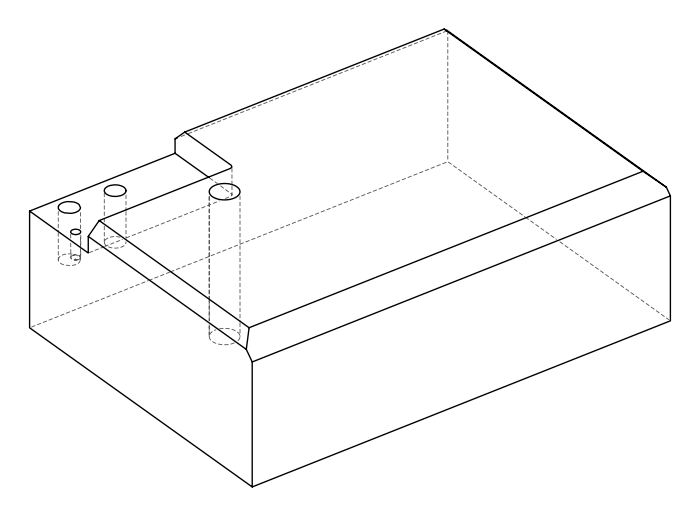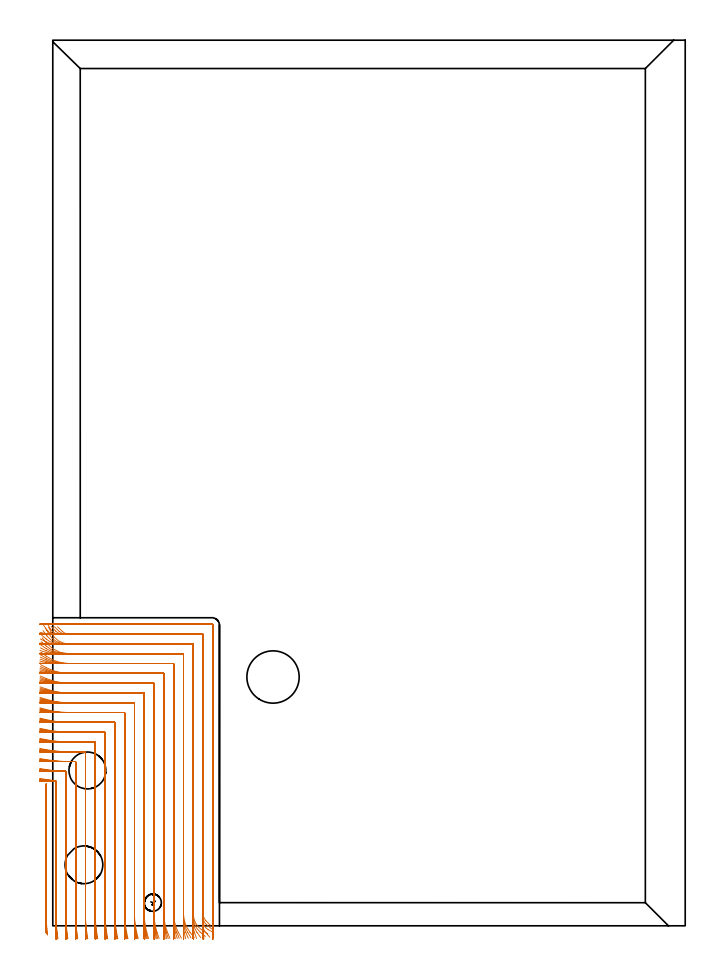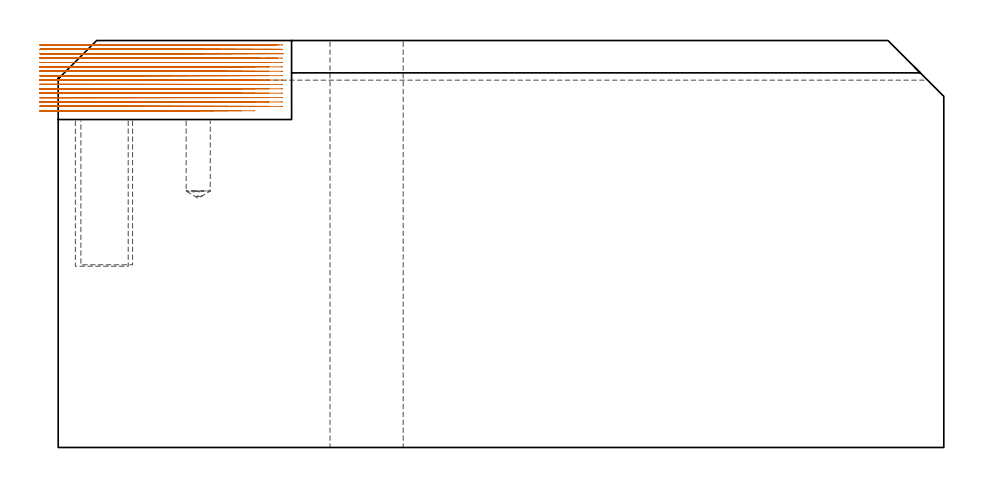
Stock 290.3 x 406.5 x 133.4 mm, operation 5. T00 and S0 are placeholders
(PLAN: 14 operations, 8 tool changes, 158.3 min)
(1 AREA_MILL | FG_CHAMFER_SURFACE | UGT0205_001 | 22.61 min | 68078 mm3)
(2 AREA_MILL_1 | FG_CHAMFER_SURFACE_1 | UGT0205_001 | 11.17 min | 23340 mm3)
(3 AREA_MILL_2 | FG_CHAMFER_SURFACE_2 | UGT0205_001 | 6.68 min | 11525 mm3)
(4 AREA_MILL_3 | FG_CHAMFER_SURFACE_3 | UGT0205_001 | 10.57 min | 20867 mm3)
(5 MILL_CORNER_NOTCH_RECTANGULAR | CORNER_NOTCH_RECTANGULAR | NXT0201_008 | Follow Part, ap 1.5, ae 75% | 104.33 min | 279251 mm3)
(6 MILL_BLIND_HOLE_FROM_SOLID_MATERIAL | STEP1POCKET | UGT0201_133 | Spiral | 0.54 min | 11299 mm3)
(7 MILL_BLIND_HOLE_FROM_SOLID_MATERIAL_1 | STEP1POCKET_2 | UGT0201_133 | Spiral | 0.45 min | 10677 mm3)
(8 SPOT_DRILL | STEP1HOLE | NXT0321_9005460120000 | 0.05 min | 189 mm3)
(9 SPOT_DRILL_1 | STEP1POCKET_1 | NXT0321_9005460120000 | 0.03 min | 5 mm3)
(10 DRILL_BLIND_HOLE_INTO_CENTER | STEP1HOLE | UGT0301_185 | 0.05 min | 171 mm3)
(11 GUN_DRILL_THROUGH_HOLE | STEP1HOLE | UGT0307_002 | 0.6 min | 3502 mm3)
(12 SPADE_DRILL_TO_ENLARGE_THROUGH_HOLE | STEP1HOLE | UGT0306_006 | 0.56 min | 21244 mm3)
(13 DRILL_TO_ENLARGE_THROUGH_HOLE | STEP1HOLE | UGT0301_057 | 0.58 min | 35191 mm3)
(14 DRILL_BLIND_HOLE_INTO_CENTER_1 | STEP1POCKET_1 | UGT0301_198 | 0.12 min | 1164 mm3)
(TOOL UGT0205_001 | Chamfer Mill 20 x 3 x 45 deg. | D20 FL50 Z2)
(TOOL NXT0201_008 | ENDMILL 6mm [2P460-0600-NA 1630] | D6 FL26 Z6)
(TOOL UGT0201_133 | Carbide End Mill 15.0 | D15 FL30 Z4)
(TOOL NXT0321_9005460120000 | NC Spot Drill, 142deg, 12mm, Carbide, Uncoated | D12 PA142 FL30 Z2)
(TOOL UGT0301_185 | Twist Drill 6.3 mm | D6.3 PA118 FL61 Z2)
(TOOL UGT0307_002 | Gun Drill 6 mm | D6 PA130 FL24 Z1)
(TOOL UGT0306_006 | Spade Drill 15.5mm | D15.5 PA132 FL10 Z2)
(TOOL UGT0301_057 | Twist Drill 24 mm | D24 PA118 FL160 Z2)
(TOOL UGT0301_198 | Twist Drill 7.9 mm | D7.9 PA118 FL73 Z2)
(OP 5 MILL_CORNER_NOTCH_RECTANGULAR, part 1 of 2)
G17 G21 G94 G90
T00 M6
G54
G17 G0 G90 X-2.431 Y-4.302 S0 M3
G43 Z143.4 H1
Z131.961
G94 G1 X-2.697 Y-1.313 F250.
G2 X-3. Y5.487 R76.5 F500.
G1 Y62.366
X-3.055 Y65.366 F250.
G0 Z143.4
X2.356 Y-5.979
Z131.961
G1 X2.002 Y-3.
G2 X1.5 Y5.487 R72. F500.
G1 Y66.379
G3 X1.231 Y66.672 R0.3
G2 X-3. Y67.167 R72.
G1 X-5.968 Y67.604 F250.
G0 Z143.4
X6.913 Y-5.976
Z131.961
G1 X6.536 Y-3.
G2 X6. Y5.487 R67.5 F500.
G1 Y70.629
G3 X5.713 Y70.923 R0.3
G2 X-3. Y71.719 R67.5
G1 X-5.964 Y72.185 F250.
G0 Z143.4
X11.478 Y-5.973
Z131.961
G1 X11.074 Y-3.
G2 X10.5 Y5.487 R63. F500.
G1 Y75.105
G3 X10.205 Y75.4 R0.3
G1 X7.483
G2 X-3. Y76.278 R63.
G1 X-5.958 Y76.778 F250.
G0 Z143.4
X16.054 Y-5.968
Z131.961
G1 X15.619 Y-3.
G2 X15. Y5.487 R58.5 F500.
G1 Y79.605
G3 X14.705 Y79.9 R0.3
G1 X7.483
G2 X-3. Y80.847 R58.5
G1 X-5.951 Y81.385 F250.
G0 Z143.4
X20.643 Y-5.963
Z131.961
G1 X20.171 Y-3.
G2 X19.5 Y5.487 R54. F500.
G1 Y84.105
G3 X19.205 Y84.4 R0.3
G1 X7.483
G2 X-3. Y85.427 R54.
G1 X-5.943 Y86.01 F250.
G0 Z143.4
X25.247 Y-5.956
Z131.961
G1 X24.733 Y-3.
G2 X24. Y5.487 R49.5 F500.
G1 Y88.604
G3 X23.704 Y88.9 R0.3
G1 X7.483
G2 X-3. Y90.023 R49.5
G1 X-5.932 Y90.658 F250.
G0 Z143.4
X29.873 Y-5.946
Z131.961
G1 X29.307 Y-3.
G2 X28.5 Y5.487 R45. F500.
G1 Y93.104
G3 X28.204 Y93.4 R0.3
G1 X7.483
G2 X-3. Y94.638 R45.
G1 X-5.917 Y95.337 F250.
G0 Z143.4
X34.528 Y-5.933
Z131.961
G1 X33.899 Y-3.
G2 X33. Y5.487 R40.5 F500.
G1 Y97.604
G3 X32.704 Y97.9 R0.3
G1 X7.483
G2 X-3. Y99.28 R40.5
G1 X-5.898 Y100.057 F250.
G0 Z143.4
X39.222 Y-5.915
Z131.961
G1 X38.515 Y-3.
G2 X37.5 Y5.487 R36. F500.
G1 Y102.104
G3 X37.204 Y102.4 R0.3
G1 X7.483
G2 X-3. Y103.96 R36.
G1 X-5.87 Y104.834 F250.
G0 Z143.4
X43.973 Y-5.889
Z131.961
G1 X43.165 Y-3.
G2 X42. Y5.487 R31.5 F500.
G1 Y106.604
G3 X41.704 Y106.9 R0.3
G1 X7.483
G2 X-3. Y108.696 R31.5
G1 X-5.829 Y109.694 F250.
G0 Z143.4
X48.811 Y-5.848
Z131.961
G1 X47.868 Y-3.
G2 X46.5 Y5.487 R27. F500.
G1 Y111.103
G3 X46.203 Y111.4 R0.3
G1 X7.483
G2 X-3. Y113.518 R27.
G1 X-5.765 Y114.683 F250.
G0 Z143.4
X53.793 Y-5.778
Z131.961
G1 X52.662 Y-3.
G2 X51. Y5.487 R22.5 F500.
G1 Y115.603
G3 X50.703 Y115.9 R0.3
G1 X7.483
G2 X-3. Y118.492 R22.5
G1 X-5.654 Y119.889 F250.
G0 Z143.4
X59.041 Y-5.646
Z131.961
G1 X57.626 Y-3.
G2 X55.5 Y5.487 R18. F500.
G1 Y120.103
G3 X55.203 Y120.4 R0.3
G1 X7.483
G2 X-3. Y123.768 R18.
G1 X-5.439 Y125.515 F250.
G0 Z143.4
X64.887 Y-5.333
Z131.961
G1 X63.001 Y-3.
G2 X60. Y5.487 R13.5 F500.
G1 Y124.603
G3 X59.703 Y124.9 R0.3
G1 X7.483
G2 X-3. Y129.894 R13.5
G1 X-4.89 Y132.224 F250.
G0 Z143.4
X71.189 Y-3.714
Z131.961
G1 X68.66 Y-2.101
G2 X64.5 Y5.487 R9. F500.
G1 Y129.103
G3 X64.203 Y129.4 R0.3
G1 X7.483
G2 X-0.553 Y134.349 R9.
G1 X-1.904 Y137.028 F250.
G0 Z143.4
X72.365 Y0.199
Z131.961
G1 X70.274 Y2.349
G2 X69. Y5.487 R4.5 F500.
G1 Y133.603
G3 X68.703 Y133.9 R0.3
G1 X7.483
G2 X4.349 Y135.171 R4.5
G1 X2.196 Y137.26 F250.
G0 Z143.4
X73.5 Y2.487
Z131.961
G1 Y5.487
Y138. F500.
G3 X73.1 Y138.4 R0.4
G1 X7.483
X4.483 F250.
G0 Z143.4
X-2.65 Y-3.953
Z130.522
G1 X-2.843 Y-0.959
G2 X-3. Y3.945 R76.5 F500.
G1 Y62.176
X-3.055 Y65.175 F250.
G0 Z143.4
X2.125 Y-5.986
Z130.522
G1 X1.836 Y-3.
G2 X1.5 Y3.945 R72. F500.
G1 Y66.267
G3 X1.225 Y66.561 R0.3
G2 X-3. Y66.97 R72.
G1 X-5.976 Y67.346 F250.
G0 Z143.4
X6.667 Y-5.984
Z130.522
G1 X6.358 Y-3.
G2 X6. Y3.945 R67.5 F500.
G1 Y70.606
G3 X5.707 Y70.901 R0.3
G2 X-3. Y71.508 R67.5
G1 X-5.973 Y71.91 F250.
G0 Z143.4
X11.215 Y-5.982
Z130.522
G1 X10.884 Y-3.
G2 X10.5 Y3.945 R63. F500.
G1 Y75.105
G3 X10.205 Y75.4 R0.3
G1 X6.04
G2 X-3. Y76.052 R63.
G1 X-5.969 Y76.482 F250.
G0 Z143.4
X15.77 Y-5.979
Z130.522
G1 X15.414 Y-3.
G2 X15. Y3.945 R58.5 F500.
G1 Y79.605
G3 X14.705 Y79.9 R0.3
G1 X6.04
G2 X-3. Y80.603 R58.5
G1 X-5.964 Y81.066 F250.
G0 Z143.4
X20.334 Y-5.975
Z130.522
G1 X19.949 Y-3.
G2 X19.5 Y3.945 R54. F500.
G1 Y84.104
G3 X19.204 Y84.4 R0.3
G1 X6.04
G2 X-3. Y85.162 R54.
G1 X-5.958 Y85.664 F250.
G0 Z143.4
X24.911 Y-5.97
Z130.522
G1 X24.49 Y-3.
G2 X24. Y3.945 R49.5 F500.
G1 Y88.604
G3 X23.704 Y88.9 R0.3
G1 X6.04
G2 X-3. Y89.732 R49.5
G1 X-5.95 Y90.28 F250.
G0 Z143.4
X29.502 Y-5.964
Z130.522
G1 X29.039 Y-3.
G2 X28.5 Y3.945 R45. F500.
G1 Y93.104
G3 X28.204 Y93.4 R0.3
G1 X6.04
G2 X-3. Y94.317 R45.
G1 X-5.939 Y94.92 F250.
G0 Z143.4
X34.114 Y-5.956
Z130.522
G1 X33.6 Y-3.
G2 X33. Y3.945 R40.5 F500.
G1 Y97.604
G3 X32.704 Y97.9 R0.3
G1 X6.04
G2 X-3. Y98.922 R40.5
G1 X-5.924 Y99.591 F250.
G0 Z143.4
X38.755 Y-5.944
Z130.522
G1 X38.176 Y-3.
G2 X37.5 Y3.945 R36. F500.
G1 Y102.104
G3 X37.204 Y102.4 R0.3
G1 X6.04
G2 X-3. Y103.553 R36.
G1 X-5.904 Y104.307 F250.
G0 Z143.4
X43.437 Y-5.926
Z130.522
G1 X42.775 Y-3.
G2 X42. Y3.945 R31.5 F500.
G1 Y106.604
G3 X41.704 Y106.9 R0.3
G1 X6.04
G2 X-3. Y108.225 R31.5
G1 X-5.874 Y109.086 F250.
G0 Z143.4
X48.18 Y-5.899
Z130.522
G1 X47.409 Y-3.
G2 X46.5 Y3.945 R27. F500.
G1 Y111.103
G3 X46.203 Y111.4 R0.3
G1 X6.04
G2 X-3. Y112.958 R27.
G1 X-5.827 Y113.963 F250.
G0 Z143.4
X53.025 Y-5.853
Z130.522
G1 X52.099 Y-3.
G2 X51. Y3.945 R22.5 F500.
G1 Y115.603
G3 X50.703 Y115.9 R0.3
G1 X6.04
G2 X-3. Y117.796 R22.5
G1 X-5.747 Y119.001 F250.
G0 Z143.4
X58.052 Y-5.768
Z130.522
G1 X56.894 Y-3.
G2 X55.5 Y3.945 R18. F500.
G1 Y120.103
G3 X55.203 Y120.4 R0.3
G1 X6.04
G2 X-3. Y122.835 R18.
G1 X-5.594 Y124.341 F250.
G0 Z143.4
X63.467 Y-5.573
Z130.522
G1 X61.924 Y-3.
G2 X60. Y3.945 R13.5 F500.
G1 Y124.603
G3 X59.703 Y124.9 R0.3
G1 X6.04
G2 X-3. Y128.373 R13.5
G1 X-5.228 Y130.382 F250.
G0 Z143.4
X70.056 Y-4.894
Z130.522
G1 X67.748 Y-2.977
G2 X64.5 Y3.945 R9. F500.
G1 Y129.103
G3 X64.203 Y129.4 R0.3
G1 X6.04
G2 X-1.727 Y133.853 R9.
G1 X-3.243 Y136.442 F250.
G0 Z143.4
X72.921 Y-1.432
Z130.522
G1 X70.618 Y0.49
G2 X69. Y3.945 R4.5 F500.
G1 Y133.603
G3 X68.703 Y133.9 R0.3
G1 X6.04
G2 X2.903 Y135.173 R4.5
G1 X0.752 Y137.264 F250.
G0 Z143.4
X73.5 Y0.945
Z130.522
G1 Y3.945
Y138. F500.
G3 X73.1 Y138.4 R0.4
G1 X6.04
X3.04 F250.
G0 Z143.4
X-2.842 Y-3.543
Z129.083
G1 X-2.95 Y-0.545
G2 X-3. Y2.219 R76.5 F500.
G1 Y62.01
X-3.055 Y65.009 F250.
G0 Z143.4
X1.907 Y-5.992
Z129.083
G1 X1.689 Y-3.
G2 X1.5 Y2.219 R72. F500.
G1 Y66.184
G3 X1.219 Y66.478 R0.3
G2 X-3. Y66.799 R72.
G1 X-5.983 Y67.114 F250.
G0 Z143.4
X6.434 Y-5.991
Z129.083
G1 X6.202 Y-3.
G2 X6. Y2.219 R67.5 F500.
G1 Y70.605
G3 X5.705 Y70.9 R0.3
G1 X4.569
G2 X-3. Y71.326 R67.5
G1 X-5.981 Y71.662 F250.
G0 Z143.4
X10.965 Y-5.99
Z129.083
G1 X10.717 Y-3.
G2 X10.5 Y2.219 R63. F500.
G1 Y75.105
G3 X10.205 Y75.4 R0.3
G1 X4.569
G2 X-3. Y75.856 R63.
G1 X-5.978 Y76.217 F250.
G0 Z143.4
X15.501 Y-5.988
Z129.083
G1 X15.233 Y-3.
G2 X15. Y2.219 R58.5 F500.
G1 Y79.605
G3 X14.705 Y79.9 R0.3
G1 X4.569
G2 X-3. Y80.392 R58.5
G1 X-5.975 Y80.78 F250.
G0 Z143.4
X20.043 Y-5.986
Z129.083
G1 X19.753 Y-3.
G2 X19.5 Y2.219 R54. F500.
G1 Y84.104
G3 X19.204 Y84.4 R0.3
G1 X4.569
G2 X-3. Y84.933 R54.
G1 X-5.97 Y85.354 F250.
G0 Z143.4
X24.592 Y-5.983
Z129.083
G1 X24.276 Y-3.
G2 X24. Y2.219 R49.5 F500.
G1 Y88.604
G3 X23.704 Y88.9 R0.3
G1 X4.569
G2 X-3. Y89.482 R49.5
G1 X-5.965 Y89.941 F250.
G0 Z143.4
X29.152 Y-5.98
Z129.083
G1 X28.804 Y-3.
G2 X28.5 Y2.219 R45. F500.
G1 Y93.104
G3 X28.204 Y93.4 R0.3
G1 X4.569
G2 X-3. Y94.041 R45.
G1 X-5.957 Y94.546 F250.
G0 Z143.4
X33.724 Y-5.975
Z129.083
G1 X33.338 Y-3.
G2 X33. Y2.219 R40.5 F500.
G1 Y97.604
G3 X32.704 Y97.9 R0.3
G1 X4.569
G2 X-3. Y98.614 R40.5
G1 X-5.947 Y99.174 F250.
G0 Z143.4
X38.315 Y-5.968
Z129.083
G1 X37.88 Y-3.
G2 X37.5 Y2.219 R36. F500.
G1 Y102.104
G3 X37.204 Y102.4 R0.3
G1 X4.569
G2 X-3. Y103.205 R36.
G1 X-5.933 Y103.836 F250.
G0 Z143.4
X42.932 Y-5.959
Z129.083
G1 X42.435 Y-3.
G2 X42. Y2.219 R31.5 F500.
G1 Y106.604
G3 X41.704 Y106.9 R0.3
G1 X4.569
G2 X-3. Y107.823 R31.5
G1 X-5.912 Y108.544 F250.
G0 Z143.4
X47.589 Y-5.943
Z129.083
G1 X47.009 Y-3.
G2 X46.5 Y2.219 R27. F500.
G1 Y111.103
G3 X46.203 Y111.4 R0.3
G1 X4.569
G2 X-3. Y112.483 R27.
G1 X-5.88 Y113.324 F250.
G0 Z143.4
X52.309 Y-5.918
Z129.083
G1 X51.614 Y-3.
G2 X51. Y2.219 R22.5 F500.
G1 Y115.603
G3 X50.703 Y115.9 R0.3
G1 X4.569
G2 X-3. Y117.211 R22.5
G1 X-5.825 Y118.221 F250.
G0 Z143.4
X57.143 Y-5.871
Z129.083
G1 X56.273 Y-3.
G2 X55.5 Y2.219 R18. F500.
G1 Y120.103
G3 X55.203 Y120.4 R0.3
G1 X4.569
G2 X-3. Y122.069 R18.
G1 X-5.722 Y123.33 F250.
G0 Z143.4
X62.209 Y-5.767
Z129.083
G1 X61.05 Y-3.
G2 X60. Y2.219 R13.5 F500.
G1 Y124.603
G3 X59.703 Y124.9 R0.3
G1 X4.569
G2 X-3. Y127.222 R13.5
G1 X-5.484 Y128.904 F250.
G0 Z143.4
X67.907 Y-5.444
Z129.083
G1 X66.168 Y-3.
G2 X64.5 Y2.219 R9. F500.
G1 Y129.103
G3 X64.203 Y129.4 R0.3
G1 X4.569
G2 X-2.681 Y133.068 R9.
G1 X-4.459 Y135.485 F250.
G0 Z143.4
X73.917 Y-3.173
Z129.083
G1 X71.3 Y-1.707
G2 X69. Y2.219 R4.5 F500.
G1 Y133.603
G3 X68.703 Y133.9 R0.3
G1 X4.569
G2 X1.329 Y135.277 R4.5
G1 X-0.753 Y137.437 F250.
G0 Z143.4
X73.5 Y-0.781
Z129.083
G1 Y2.219
Y138. F500.
G3 X73.1 Y138.4 R0.4
G1 X4.569
X1.569 F250.
G0 Z143.4
X-3. Y-3.003
Z127.644
G1 Y-0.003
Y61.857 F500.
X-3.055 Y64.857 F250.
G0 Z143.4
X1.684 Y-5.997
Z127.644
G1 X1.561 Y-3.
G2 X1.5 Y-0.037 R72. F500.
G1 Y66.126
G3 X1.212 Y66.42 R0.3
G2 X-3. Y66.643 R72.
G1 X-5.99 Y66.889 F250.
G0 Z143.4
X6.197 Y-5.997
Z127.644
G1 X6.065 Y-3.
G2 X6. Y-0.037 R67.5 F500.
G1 Y70.605
G3 X5.705 Y70.9 R0.3
G1 X2.912
G2 X-3. Y71.159 R67.5
G1 X-5.988 Y71.422 F250.
G0 Z143.4
X10.711 Y-5.997
Z127.644
G1 X10.57 Y-3.
G2 X10.5 Y-0.037 R63. F500.
G1 Y75.105
G3 X10.205 Y75.4 R0.3
G1 X2.912
G2 X-3. Y75.678 R63.
G1 X-5.987 Y75.96 F250.
G0 Z143.4
X15.227 Y-5.996
Z127.644
G1 X15.075 Y-3.
G2 X15. Y-0.037 R58.5 F500.
G1 Y79.605
G3 X14.705 Y79.9 R0.3
G1 X2.912
G2 X-3. Y80.199 R58.5
G1 X-5.985 Y80.503 F250.
G0 Z143.4
X19.746 Y-5.995
Z127.644
G1 X19.581 Y-3.
G2 X19.5 Y-0.037 R54. F500.
G1 Y84.105
G3 X19.205 Y84.4 R0.3
G1 X2.912
G2 X-3. Y84.725 R54.
G1 X-5.982 Y85.053 F250.
G0 Z143.4
X24.268 Y-5.995
Z127.644
G1 X24.089 Y-3.
G2 X24. Y-0.037 R49.5 F500.
G1 Y88.604
G3 X23.704 Y88.9 R0.3
G1 X2.912
G2 X-3. Y89.254 R49.5
G1 X-5.979 Y89.613 F250.
G0 Z143.4
X28.795 Y-5.993
Z127.644
G1 X28.598 Y-3.
G2 X28.5 Y-0.037 R45. F500.
G1 Y93.104
G3 X28.204 Y93.4 R0.3
G1 X2.912
G2 X-3. Y93.79 R45.
G1 X-5.974 Y94.184 F250.
G0 Z143.4
X33.328 Y-5.992
Z127.644
G1 X33.109 Y-3.
G2 X33. Y-0.037 R40.5 F500.
G1 Y97.604
G3 X32.704 Y97.9 R0.3
G1 X2.912
G2 X-3. Y98.334 R40.5
G1 X-5.968 Y98.772 F250.
G0 Z143.4
X37.869 Y-5.99
Z127.644
G1 X37.622 Y-3.
G2 X37.5 Y-0.037 R36. F500.
G1 Y102.104
G3 X37.204 Y102.4 R0.3
G1 X2.912
G2 X-3. Y102.889 R36.
G1 X-5.959 Y103.381 F250.
G0 Z143.4
X42.422 Y-5.987
Z127.644
G1 X42.14 Y-3.
G2 X42. Y-0.037 R31.5 F500.
G1 Y106.604
G3 X41.704 Y106.9 R0.3
G1 X2.912
G2 X-3. Y107.46 R31.5
G1 X-5.947 Y108.023 F250.
G0 Z143.4
X46.992 Y-5.982
Z127.644
G1 X46.663 Y-3.
G2 X46.5 Y-0.037 R27. F500.
G1 Y111.103
G3 X46.203 Y111.4 R0.3
G1 X2.912
G2 X-3. Y112.055 R27.
G1 X-5.927 Y112.712 F250.
G0 Z143.4
X51.591 Y-5.974
Z127.644
G1 X51.196 Y-3.
G2 X51. Y-0.037 R22.5 F500.
G1 Y115.603
G3 X50.703 Y115.9 R0.3
G1 X2.912
G2 X-3. Y116.691 R22.5
G1 X-5.895 Y117.479 F250.
G0 Z143.4
X56.239 Y-5.959
Z127.644
G1 X55.746 Y-3.
G2 X55.5 Y-0.037 R18. F500.
G1 Y120.103
G3 X55.203 Y120.4 R0.3
G1 X2.912
G2 X-3. Y121.399 R18.
G1 X-5.834 Y122.384 F250.
G0 Z143.4
X60.988 Y-5.927
Z127.644
G1 X60.329 Y-3.
G2 X60. Y-0.037 R13.5 F500.
G1 Y124.603
G3 X59.703 Y124.9 R0.3
G1 X2.912
G2 X-3. Y126.263 R13.5
G1 X-5.697 Y127.577 F250.
G0 Z143.4
X65.989 Y-5.833
Z127.644
G1 X65.002 Y-3.
G2 X64.5 Y-0.037 R9. F500.
G1 Y129.103
G3 X64.203 Y129.4 R0.3
G1 X2.912
G2 X-3. Y131.614 R9.
G1 X-5.262 Y133.585 F250.
G0 Z143.4
X72.089 Y-5.258
Z127.644
G1 X70.113 Y-3.
G2 X69. Y-0.037 R4.5 F500.
G1 Y133.603
G3 X68.703 Y133.9 R0.3
G1 X2.912
G2 X-0.916 Y136.034 R4.5
G1 X-2.493 Y138.585 F250.
G0 Z143.4
X73.5 Y-3.037
Z127.644
G1 Y-0.037
Y138. F500.
G3 X73.1 Y138.4 R0.4
G1 X2.912
X-0.088 F250.
G0 Z143.4
X-3. Y-3.003
Z126.205
G1 Y-0.003
Y61.724 F500.
X-3.055 Y64.723 F250.
G0 Z143.4
X1.525 Y-6.
Z126.205
G1 X1.502 Y-3.
G2 X1.5 Y-2.449 R72. F500.
G1 Y66.105
G3 X1.205 Y66.4 R0.3
G2 X-3. Y66.509 R72.
G1 X-5.995 Y66.674 F250.
G0 Z143.4
X6.027 Y-6.
Z126.205
G1 X6.002 Y-3.
G2 X6. Y-2.449 R67.5 F500.
G1 Y70.605
G3 X5.705 Y70.9 R0.3
G1 X0.963
G2 X-3. Y71.016 R67.5
G1 X-5.995 Y71.193 F250.
G0 Z143.4
X10.529 Y-6.
Z126.205
G1 X10.502 Y-3.
G2 X10.5 Y-2.449 R63. F500.
G1 Y75.105
G3 X10.205 Y75.4 R0.3
G1 X0.963
G2 X-3. Y75.525 R63.
G1 X-5.994 Y75.714 F250.
G0 Z143.4
X15.031 Y-6.
Z126.205
G1 X15.003 Y-3.
G2 X15. Y-2.449 R58.5 F500.
G1 Y79.605
G3 X14.705 Y79.9 R0.3
G1 X0.963
G2 X-3. Y80.034 R58.5
G1 X-5.993 Y80.238 F250.
G0 Z143.4
X19.533 Y-6.
Z126.205
G1 X19.503 Y-3.
G2 X19.5 Y-2.449 R54. F500.
G1 Y84.105
G3 X19.205 Y84.4 R0.3
G1 X0.963
G2 X-3. Y84.546 R54.
G1 X-5.992 Y84.766 F250.
G0 Z143.4
X24.036 Y-6.
Z126.205
G1 X24.003 Y-3.
G2 X24. Y-2.449 R49.5 F500.
G1 Y88.604
G3 X23.704 Y88.9 R0.3
G1 X0.963
G2 X-3. Y89.059 R49.5
G1 X-5.99 Y89.299 F250.
G0 Z143.4
X28.54 Y-6.
Z126.205
G1 X28.503 Y-3.
G2 X28.5 Y-2.449 R45. F500.
G1 Y93.104
G3 X28.204 Y93.4 R0.3
G1 X0.963
G2 X-3. Y93.575 R45.
G1 X-5.988 Y93.839 F250.
G0 Z143.4
X33.045 Y-6.
Z126.205
G1 X33.004 Y-3.
G2 X33. Y-2.449 R40.5 F500.
G1 Y97.604
G3 X32.704 Y97.9 R0.3
G1 X0.963
G2 X-3. Y98.094 R40.5
G1 X-5.986 Y98.388 F250.
G0 Z143.4
X37.55 Y-6.
Z126.205
G1 X37.504 Y-3.
G2 X37.5 Y-2.449 R36. F500.
G1 Y102.104
G3 X37.204 Y102.4 R0.3
G1 X0.963
G2 X-3. Y102.619 R36.
G1 X-5.982 Y102.949 F250.
G0 Z143.4
X42.057 Y-6.
Z126.205
G1 X42.005 Y-3.
G2 X42. Y-2.449 R31.5 F500.
G1 Y106.604
G3 X41.704 Y106.9 R0.3
G1 X0.963
G2 X-3. Y107.15 R31.5
G1 X-5.976 Y107.528 F250.
G0 Z143.4
X46.567 Y-5.999
Z126.205
G1 X46.506 Y-3.
G2 X46.5 Y-2.449 R27. F500.
G1 Y111.103
G3 X46.203 Y111.4 R0.3
G1 X0.963
G2 X-3. Y111.692 R27.
G1 X-5.968 Y112.133 F250.
G0 Z143.4
X51.08 Y-5.999
Z126.205
G1 X51.007 Y-3.
G2 X51. Y-2.449 R22.5 F500.
G1 Y115.603
G3 X50.703 Y115.9 R0.3
G1 X0.963
G2 X-3. Y116.252 R22.5
G1 X-5.953 Y116.78 F250.
G0 Z143.4
X55.6 Y-5.999
Z126.205
G1 X55.508 Y-3.
G2 X55.5 Y-2.449 R18. F500.
G1 Y120.103
G3 X55.203 Y120.4 R0.3
G1 X0.963
G2 X-3. Y120.842 R18.
G1 X-5.926 Y121.502 F250.
G0 Z143.4
X60.134 Y-5.998
Z126.205
G1 X60.011 Y-3.
G2 X60. Y-2.449 R13.5 F500.
G1 Y124.603
G3 X59.703 Y124.9 R0.3
G1 X0.963
G2 X-3. Y125.495 R13.5
G1 X-5.868 Y126.376 F250.
G0 Z143.4
X64.7 Y-5.994
Z126.205
G1 X64.517 Y-3.
G2 X64.5 Y-2.449 R9. F500.
G1 Y129.103
G3 X64.203 Y129.4 R0.3
G1 X0.963
G2 X-3. Y130.32 R9.
G1 X-5.693 Y131.641 F250.
G0 Z143.4
X69.401 Y-5.977
Z126.205
G1 X69.034 Y-3.
G2 X69. Y-2.449 R4.5 F500.
G1 Y133.603
G3 X68.703 Y133.9 R0.3
G1 X0.963
G2 X-2.743 Y135.848 R4.5
G1 X-4.444 Y138.319 F250.
G0 Z143.4
X73.5 Y-5.449
Z126.205
G1 Y-2.449
Y138. F500.
G3 X73.1 Y138.4 R0.4
G1 X0.963
X-2.037 F250.
G0 Z143.4
X-3. Y-3.003
Z124.767
G1 Y-0.003
Y61.617 F500.
X-3.055 Y64.617 F250.
G0 Z143.4
X1.5 Y-6.
Z124.767
G1 Y-3.
Y61.617 F500.
Y66.105
G3 X1.205 Y66.4 R0.3
G1 X-1.961
G2 X-3. Y66.408 R72.
G1 X-6. Y66.451 F250.
G0 Z143.4
X6. Y-6.
Z124.767
G1 Y-3.
Y66.105 F500.
Y70.605
G3 X5.705 Y70.9 R0.3
G1 X-1.961
G2 X-3. Y70.908 R67.5
G1 X-6. Y70.954 F250.
G0 Z143.4
X10.5 Y-6.
Z124.767
G1 Y-3.
Y70.605 F500.
Y75.105
G3 X10.205 Y75.4 R0.3
G1 X-1.961
G2 X-3. Y75.409 R63.
G1 X-6. Y75.458 F250.
G0 Z143.4
X15. Y-6.
Z124.767
G1 Y-3.
Y75.105 F500.
Y79.605
G3 X14.705 Y79.9 R0.3
G1 X-1.961
G2 X-3. Y79.909 R58.5
G1 X-6. Y79.963 F250.
G0 Z143.4
X19.5 Y-6.
Z124.767
G1 Y-3.
Y79.605 F500.
Y84.105
G3 X19.205 Y84.4 R0.3
G1 X-1.961
G2 X-3. Y84.41 R54.
G1 X-5.999 Y84.468 F250.
G0 Z143.4
X24. Y-6.
Z124.767
G1 Y-3.
Y84.105 F500.
Y88.604
G3 X23.704 Y88.9 R0.3
G1 X-1.961
G2 X-3. Y88.911 R49.5
G1 X-5.999 Y88.974 F250.
G0 Z143.4
X28.5 Y-6.
Z124.767
G1 Y-3.
Y88.604 F500.
Y93.104
G3 X28.204 Y93.4 R0.3
G1 X-1.961
G2 X-3. Y93.412 R45.
G1 X-5.999 Y93.481 F250.
G0 Z143.4
X33. Y-6.
Z124.767
G1 Y-3.
Y93.104 F500.
Y97.604
G3 X32.704 Y97.9 R0.3
G1 X-1.961
G2 X-3. Y97.913 R40.5
G1 X-5.999 Y97.99 F250.
G0 Z143.4
X37.5 Y-6.
Z124.767
G1 Y-3.
Y97.604 F500.
Y102.104
G3 X37.204 Y102.4 R0.3
G1 X-1.961
G2 X-3. Y102.415 R36.
G1 X-5.999 Y102.502 F250.
G0 Z143.4
X42.001 Y-6.
Z124.767
G1 X42. Y-3.
Y102.104 F500.
Y106.604
G3 X41.704 Y106.9 R0.3
G1 X-1.961
G2 X-3. Y106.917 R31.5
G1 X-5.998 Y107.016 F250.
G0 Z143.4
X46.501 Y-6.
Z124.767
G1 X46.5 Y-3.
Y106.604 F500.
Y111.103
G3 X46.203 Y111.4 R0.3
G1 X-1.961
G2 X-3. Y111.42 R27.
G1 X-5.998 Y111.536 F250.
G0 Z143.4
X51.001 Y-6.
Z124.767
G1 X51. Y-3.
Y111.103 F500.
Y115.603
G3 X50.703 Y115.9 R0.3
G1 X-1.961
G2 X-3. Y115.924 R22.5
G1 X-5.997 Y116.063 F250.
G0 Z143.4
X55.501 Y-6.
Z124.767
G1 X55.5 Y-3.
Y115.603 F500.
Y120.103
G3 X55.203 Y120.4 R0.3
G1 X-1.961
G2 X-3. Y120.43 R18.
G1 X-5.995 Y120.603 F250.
G0 Z143.4
X60.001 Y-6.
Z124.767
G1 X60. Y-3.
Y120.103 F500.
Y124.603
G3 X59.703 Y124.9 R0.3
G1 X-1.961
G2 X-3. Y124.94 R13.5
G1 X-5.991 Y125.171 F250.
G0 Z143.4
X64.502 Y-6.
Z124.767
G1 X64.5 Y-3.
Y124.603 F500.
Y129.103
G3 X64.203 Y129.4 R0.3
G1 X-1.961
G2 X-3. Y129.46 R9.
G1 X-5.98 Y129.807 F250.
G0 Z143.4
X69.004 Y-6.
Z124.767
G1 X69. Y-3.
Y129.103 F500.
Y133.603
G3 X68.703 Y133.9 R0.3
G1 X-1.961
G2 X-3. Y134.022 R4.5
G1 X-5.919 Y134.715 F250.
G0 Z143.4
X73.5 Y-5.994
Z124.767
G1 Y-2.994
Y138. F500.
G3 X73.1 Y138.4 R0.4
G1 X-1.961
X-4.961 F250.
G0 Z143.4
X-3. Y-3.003
Z123.328
G1 Y-0.003
Y61.607 F500.
X-3.055 Y64.606 F250.
G0 Z143.4
X1.5 Y-6.
Z123.328
G1 Y-3.
Y66.105 F500.
G3 X1.205 Y66.4 R0.3
G1 X-2.91
X-3.
X-6. Y66.404 F250.
G0 Z143.4
X6. Y-6.
Z123.328
G1 Y-3.
Y70.605 F500.
G3 X5.705 Y70.9 R0.3
G1 X-2.91
X-3.
X-6. Y70.904 F250.
G0 Z143.4
X10.5 Y-6.
Z123.328
G1 Y-3.
Y75.105 F500.
G3 X10.205 Y75.4 R0.3
G1 X-2.91
X-3.
X-6. Y75.404 F250.
G0 Z143.4
X15. Y-6.
Z123.328
G1 Y-3.
Y79.605 F500.
G3 X14.705 Y79.9 R0.3
G1 X-2.91
X-3.
X-6. Y79.905 F250.
G0 Z143.4
X19.5 Y-6.
Z123.328
G1 Y-3.
Y84.105 F500.
G3 X19.205 Y84.4 R0.3
G1 X-2.91
X-3.
X-6. Y84.405 F250.
G0 Z143.4
X24. Y-6.
Z123.328
G1 Y-3.
Y88.604 F500.
G3 X23.704 Y88.9 R0.3
G1 X-2.91
X-3.
X-6. Y88.906 F250.
G0 Z143.4
X28.5 Y-6.
Z123.328
G1 Y-3.
Y93.104 F500.
G3 X28.204 Y93.4 R0.3
G1 X-2.91
X-3.
X-6. Y93.406 F250.
G0 Z143.4
X33. Y-6.
Z123.328
G1 Y-3.
Y97.604 F500.
G3 X32.704 Y97.9 R0.3
G1 X-2.91
X-3.
X-6. Y97.907 F250.
G0 Z143.4
X37.5 Y-6.
Z123.328
G1 Y-3.
Y102.104 F500.
G3 X37.204 Y102.4 R0.3
G1 X-2.91
X-3.
X-6. Y102.408 F250.
G0 Z143.4
X42. Y-6.
Z123.328
G1 Y-3.
Y106.604 F500.
G3 X41.704 Y106.9 R0.3
G1 X-2.91
X-3.
X-6. Y106.909 F250.
G0 Z143.4
X46.5 Y-6.
Z123.328
G1 Y-3.
Y111.103 F500.
G3 X46.203 Y111.4 R0.3
G1 X-2.91
X-3.
X-6. Y111.41 F250.
G0 Z143.4
X51. Y-6.
Z123.328
G1 Y-3.
Y115.603 F500.
G3 X50.703 Y115.9 R0.3
G1 X-2.91
X-3.
X-6. Y115.912 F250.
G0 Z143.4
X55.5 Y-6.
Z123.328
G1 Y-3.
Y120.103 F500.
G3 X55.203 Y120.4 R0.3
G1 X-2.91
X-3.
X-6. Y120.415 F250.
G0 Z143.4
X60. Y-6.
Z123.328
G1 Y-3.
Y124.603 F500.
G3 X59.703 Y124.9 R0.3
G1 X-2.91
X-3.
X-6. Y124.92 F250.
G0 Z143.4
X64.5 Y-6.
Z123.328
G1 Y-3.
Y129.103 F500.
G3 X64.203 Y129.4 R0.3
G1 X-2.91
X-3.
X-6. Y129.43 F250.
G0 Z143.4
X69. Y-6.
Z123.328
G1 Y-3.
Y133.603 F500.
G3 X68.703 Y133.9 R0.3
G1 X-2.91
X-3. Y133.901
X-5.999 Y133.961 F250.
G0 Z143.4
X73.5 Y-6.
Z123.328
G1 Y-3.
Y138. F500.
G3 X73.1 Y138.4 R0.4
G1 X-2.91
X-5.91 F250.
G0 Z143.4
X-3. Y-3.003
Z121.889
G1 Y-0.003
Y61.606 F500.
X-3.056 Y64.606 F250.
G0 Z143.4
X1.5 Y-6.
Z121.889
G1 Y-3.
Y66.105 F500.
G3 X1.205 Y66.4 R0.3
G1 X-3.
X-6. F250.
G0 Z143.4
X6. Y-6.
Z121.889
G1 Y-3.
Y70.605 F500.
G3 X5.705 Y70.9 R0.3
G1 X-3.
X-6. F250.
G0 Z143.4
X10.5 Y-6.
Z121.889
G1 Y-3.
Y75.105 F500.
G3 X10.205 Y75.4 R0.3
G1 X-3.
X-6. F250.
G0 Z143.4
X15. Y-6.
Z121.889
G1 Y-3.
Y79.605 F500.
G3 X14.705 Y79.9 R0.3
G1 X-3.
X-6. F250.
G0 Z143.4
X19.5 Y-6.
Z121.889
G1 Y-3.
Y84.105 F500.
G3 X19.205 Y84.4 R0.3
G1 X-3.
X-6. F250.
G0 Z143.4
X24. Y-6.
Z121.889
G1 Y-3.
Y88.604 F500.
G3 X23.704 Y88.9 R0.3
G1 X-3.
X-6. F250.
G0 Z143.4
X28.5 Y-6.
Z121.889
G1 Y-3.
Y93.104 F500.
G3 X28.204 Y93.4 R0.3
G1 X-3.
X-6. F250.
G0 Z143.4
X33. Y-6.
Z121.889
G1 Y-3.
Y97.604 F500.
G3 X32.704 Y97.9 R0.3
G1 X-3.
X-6. F250.
G0 Z143.4
X37.5 Y-6.
Z121.889
G1 Y-3.
Y102.104 F500.
G3 X37.204 Y102.4 R0.3
G1 X-3.
X-6. F250.
G0 Z143.4
X42. Y-6.
Z121.889
G1 Y-3.
Y106.604 F500.
G3 X41.704 Y106.9 R0.3
G1 X-3.
X-6. F250.
G0 Z143.4
X46.5 Y-6.
Z121.889
G1 Y-3.
Y111.103 F500.
G3 X46.203 Y111.4 R0.3
G1 X-3.
X-6. F250.
G0 Z143.4
X51. Y-6.
Z121.889
G1 Y-3.
Y115.603 F500.
G3 X50.703 Y115.9 R0.3
G1 X-3.
X-6. F250.
G0 Z143.4
X55.5 Y-6.
Z121.889
G1 Y-3.
Y120.103 F500.
G3 X55.203 Y120.4 R0.3
G1 X-3.
X-6. F250.
G0 Z143.4
X60. Y-6.
Z121.889
G1 Y-3.
Y124.603 F500.
G3 X59.703 Y124.9 R0.3
G1 X-3.
X-6. F250.
G0 Z143.4
X64.5 Y-6.
Z121.889
G1 Y-3.
Y129.103 F500.
G3 X64.203 Y129.4 R0.3
G1 X-3.
X-6. F250.
G0 Z143.4
X69. Y-6.
Z121.889
G1 Y-3.
Y133.603 F500.
G3 X68.703 Y133.9 R0.3
G1 X-3.
X-6. F250.
G0 Z143.4
X73.5 Y-6.
Z121.889
G1 Y-3.
Y138. F500.
G3 X73.1 Y138.4 R0.4
G1 X-3.
X-6. F250.
G0 Z143.4
X-3. Y-3.003
Z120.45
G1 Y-0.003
Y61.606 F500.
X-3.055 Y64.606 F250.
G0 Z143.4
X1.5 Y-6.
Z120.45
G1 Y-3.
Y66.105 F500.
G3 X1.205 Y66.4 R0.3
G1 X-3.
X-6. F250.
G0 Z143.4
X6. Y-6.
Z120.45
G1 Y-3.
Y70.605 F500.
G3 X5.705 Y70.9 R0.3
G1 X-3.
X-6. F250.
G0 Z143.4
X10.5 Y-6.
Z120.45
G1 Y-3.
Y75.105 F500.
G3 X10.205 Y75.4 R0.3
G1 X-3.
X-6. F250.
G0 Z143.4
X15. Y-6.
Z120.45
G1 Y-3.
Y79.605 F500.
G3 X14.705 Y79.9 R0.3
G1 X-3.
X-6. F250.
G0 Z143.4
X19.5 Y-6.
Z120.45
G1 Y-3.
Y84.105 F500.
G3 X19.205 Y84.4 R0.3
G1 X-3.
X-6. F250.
G0 Z143.4
X24. Y-6.
Z120.45
G1 Y-3.
Y88.604 F500.
G3 X23.704 Y88.9 R0.3
G1 X-3.
X-6. F250.
G0 Z143.4
X28.5 Y-6.
Z120.45
G1 Y-3.
Y93.104 F500.
G3 X28.204 Y93.4 R0.3
G1 X-3.
X-6. F250.
G0 Z143.4
X33. Y-6.
Z120.45
G1 Y-3.
Y97.604 F500.
G3 X32.704 Y97.9 R0.3
G1 X-3.
X-6. F250.
G0 Z143.4
X37.5 Y-6.
Z120.45
G1 Y-3.
Y102.104 F500.
G3 X37.204 Y102.4 R0.3
G1 X-3.
X-6. F250.
G0 Z143.4
X42. Y-6.
Z120.45
G1 Y-3.
Y106.604 F500.
G3 X41.704 Y106.9 R0.3
G1 X-3.
X-6. F250.
G0 Z143.4
X46.5 Y-6.
Z120.45
G1 Y-3.
Y111.103 F500.
G3 X46.203 Y111.4 R0.3
G1 X-3.
X-6. F250.
G0 Z143.4
X51. Y-6.
Z120.45
G1 Y-3.
Y115.603 F500.
G3 X50.703 Y115.9 R0.3
G1 X-3.
X-6. F250.
G0 Z143.4
X55.5 Y-6.
Z120.45
G1 Y-3.
Y120.103 F500.
G3 X55.203 Y120.4 R0.3
G1 X-3.
X-6. F250.
G0 Z143.4
X60. Y-6.
Z120.45
G1 Y-3.
Y124.603 F500.
G3 X59.703 Y124.9 R0.3
G1 X-3.
X-6. F250.
G0 Z143.4
X64.5 Y-6.
Z120.45
G1 Y-3.
Y129.103 F500.
G3 X64.203 Y129.4 R0.3
G1 X-3.
X-6. F250.
G0 Z143.4
X69. Y-6.
Z120.45
G1 Y-3.
Y133.603 F500.
G3 X68.703 Y133.9 R0.3
G1 X-3.
X-6. F250.
G0 Z143.4
X73.5 Y-6.
Z120.45
G1 Y-3.
Y138. F500.
G3 X73.1 Y138.4 R0.4
G1 X-3.
X-6. F250.
G0 Z143.4
X-3. Y-3.003
Z119.011
G1 Y-0.003
Y61.606 F500.
X-3.056 Y64.606 F250.
G0 Z143.4
X1.5 Y-6.
Z119.011
G1 Y-3.
Y66.105 F500.
G3 X1.205 Y66.4 R0.3
G1 X-3.
X-6. F250.
G0 Z143.4
X6. Y-6.
Z119.011
G1 Y-3.
Y70.605 F500.
G3 X5.705 Y70.9 R0.3
G1 X-3.
X-6. F250.
G0 Z143.4
X10.5 Y-6.
Z119.011
G1 Y-3.
Y75.105 F500.
G3 X10.205 Y75.4 R0.3
G1 X-3.
X-6. F250.
G0 Z143.4
X15. Y-6.
Z119.011
G1 Y-3.
Y79.605 F500.
G3 X14.705 Y79.9 R0.3
G1 X-3.
X-6. F250.
G0 Z143.4
X19.5 Y-6.
Z119.011
G1 Y-3.
Y84.105 F500.
G3 X19.205 Y84.4 R0.3
G1 X-3.
X-6. F250.
G0 Z143.4
X24. Y-6.
Z119.011
G1 Y-3.
Y88.604 F500.
G3 X23.704 Y88.9 R0.3
G1 X-3.
X-6. F250.
G0 Z143.4
X28.5 Y-6.
Z119.011
G1 Y-3.
Y93.104 F500.
G3 X28.204 Y93.4 R0.3
G1 X-3.
X-6. F250.
G0 Z143.4
X33. Y-6.
Z119.011
G1 Y-3.
Y97.604 F500.
G3 X32.704 Y97.9 R0.3
G1 X-3.
X-6. F250.
G0 Z143.4
X37.5 Y-6.
Z119.011
G1 Y-3.
Y102.104 F500.
G3 X37.204 Y102.4 R0.3
G1 X-3.
X-6. F250.
G0 Z143.4
X42. Y-6.
Z119.011
G1 Y-3.
Y106.604 F500.
G3 X41.704 Y106.9 R0.3
G1 X-3.
X-6. F250.
G0 Z143.4
X46.5 Y-6.
Z119.011
G1 Y-3.
Y111.103 F500.
G3 X46.203 Y111.4 R0.3
G1 X-3.
X-6. F250.
G0 Z143.4
X51. Y-6.
Z119.011
G1 Y-3.
Y115.603 F500.
G3 X50.703 Y115.9 R0.3
G1 X-3.
X-6. F250.
G0 Z143.4
X55.5 Y-6.
Z119.011
G1 Y-3.
Y120.103 F500.
G3 X55.203 Y120.4 R0.3
G1 X-3.
X-6. F250.
G0 Z143.4
X60. Y-6.
Z119.011
G1 Y-3.
Y124.603 F500.
G3 X59.703 Y124.9 R0.3
G1 X-3.
X-6. F250.
G0 Z143.4
X64.5 Y-6.
Z119.011
G1 Y-3.
Y129.103 F500.
G3 X64.203 Y129.4 R0.3
G1 X-3.
X-6. F250.
G0 Z143.4
X69. Y-6.
Z119.011
G1 Y-3.
Y133.603 F500.
G3 X68.703 Y133.9 R0.3
G1 X-3.
X-6. F250.
G0 Z143.4
X73.5 Y-6.
Z119.011
G1 Y-3.
Y138. F500.
G3 X73.1 Y138.4 R0.4
G1 X-3.
X-6. F250.
G0 Z143.4
X-3. Y-3.003
Z117.572
G1 Y-0.003
Y61.606 F500.
X-3.056 Y64.606 F250.
G0 Z143.4
X1.5 Y-6.
Z117.572
G1 Y-3.
Y66.105 F500.
G3 X1.205 Y66.4 R0.3
G1 X-3.
X-6. F250.
G0 Z143.4
X6. Y-6.
Z117.572
G1 Y-3.
Y70.605 F500.
G3 X5.705 Y70.9 R0.3
G1 X-3.
X-6. F250.
G0 Z143.4
X10.5 Y-6.
Z117.572
G1 Y-3.
Y75.105 F500.
G3 X10.205 Y75.4 R0.3
G1 X-3.
X-6. F250.
G0 Z143.4
X15. Y-6.
Z117.572
G1 Y-3.
Y79.605 F500.
G3 X14.705 Y79.9 R0.3
G1 X-3.
X-6. F250.
G0 Z143.4
X19.5 Y-6.
Z117.572
G1 Y-3.
Y84.105 F500.
G3 X19.205 Y84.4 R0.3
G1 X-3.
X-6. F250.
G0 Z143.4
X24. Y-6.
Z117.572
G1 Y-3.
Y88.604 F500.
G3 X23.704 Y88.9 R0.3
G1 X-3.
X-6. F250.
G0 Z143.4
X28.5 Y-6.
Z117.572
G1 Y-3.
Y93.104 F500.
G3 X28.204 Y93.4 R0.3
G1 X-3.
X-6. F250.
G0 Z143.4
X33. Y-6.
Z117.572
G1 Y-3.
Y97.604 F500.
G3 X32.704 Y97.9 R0.3
G1 X-3.
X-6. F250.
G0 Z143.4
X37.5 Y-6.
Z117.572
G1 Y-3.
Y102.104 F500.
G3 X37.204 Y102.4 R0.3
G1 X-3.
X-6. F250.
G0 Z143.4
X42. Y-6.
Z117.572
G1 Y-3.
Y106.604 F500.
G3 X41.704 Y106.9 R0.3
G1 X-3.
X-6. F250.
G0 Z143.4
X46.5 Y-6.
Z117.572
G1 Y-3.
Y111.103 F500.
G3 X46.203 Y111.4 R0.3
G1 X-3.
X-6. F250.
G0 Z143.4
X51. Y-6.
Z117.572
G1 Y-3.
Y115.603 F500.
G3 X50.703 Y115.9 R0.3
G1 X-3.
X-6. F250.
G0 Z143.4
X55.5 Y-6.
Z117.572
G1 Y-3.
Y120.103 F500.
G3 X55.203 Y120.4 R0.3
G1 X-3.
X-6. F250.
G0 Z143.4
X60. Y-6.
Z117.572
G1 Y-3.
Y124.603 F500.
G3 X59.703 Y124.9 R0.3
G1 X-3.
X-6. F250.
G0 Z143.4
X64.5 Y-6.
Z117.572
G1 Y-3.
Y129.103 F500.
G3 X64.203 Y129.4 R0.3
G1 X-3.
X-6. F250.
G0 Z143.4
X69. Y-6.
Z117.572
G1 Y-3.
Y133.603 F500.
G3 X68.703 Y133.9 R0.3
G1 X-3.
X-6. F250.
G0 Z143.4
X73.5 Y-6.
Z117.572
G1 Y-3.
Y138. F500.
G3 X73.1 Y138.4 R0.4
G1 X-3.
X-6. F250.
G0 Z143.4
X-3. Y-3.003
Z116.133
G1 Y-0.003
Y61.606 F500.
X-3.055 Y64.606 F250.
G0 Z143.4
X1.5 Y-6.
Z116.133
G1 Y-3.
Y66.105 F500.
G3 X1.205 Y66.4 R0.3
G1 X-3.
X-6. F250.
G0 Z143.4
X6. Y-6.
Z116.133
G1 Y-3.
Y70.605 F500.
G3 X5.705 Y70.9 R0.3
G1 X-3.
X-6. F250.
G0 Z143.4
X10.5 Y-6.
Z116.133
G1 Y-3.
Y75.105 F500.
G3 X10.205 Y75.4 R0.3
G1 X-3.
X-6. F250.
G0 Z143.4
X15. Y-6.
Z116.133
G1 Y-3.
Y79.605 F500.
G3 X14.705 Y79.9 R0.3
G1 X-3.
X-6. F250.
G0 Z143.4
X19.5 Y-6.
Z116.133
G1 Y-3.
Y84.105 F500.
G3 X19.205 Y84.4 R0.3
G1 X-3.
X-6. F250.
G0 Z143.4
X24. Y-6.
Z116.133
G1 Y-3.
Y88.604 F500.
G3 X23.704 Y88.9 R0.3
G1 X-3.
X-6. F250.
G0 Z143.4
X28.5 Y-6.
Z116.133
G1 Y-3.
Y93.104 F500.
G3 X28.204 Y93.4 R0.3
G1 X-3.
X-6. F250.
G0 Z143.4
X33. Y-6.
Z116.133
G1 Y-3.
Y97.604 F500.
G3 X32.704 Y97.9 R0.3
G1 X-3.
X-6. F250.
G0 Z143.4
X37.5 Y-6.
Z116.133
G1 Y-3.
Y102.104 F500.
G3 X37.204 Y102.4 R0.3
G1 X-3.
X-6. F250.
G0 Z143.4
X42. Y-6.
Z116.133
G1 Y-3.
Y106.604 F500.
G3 X41.704 Y106.9 R0.3
G1 X-3.
X-6. F250.
G0 Z143.4
X46.5 Y-6.
Z116.133
G1 Y-3.
Y111.103 F500.
G3 X46.203 Y111.4 R0.3
G1 X-3.
X-6. F250.
G0 Z143.4
X51. Y-6.
Z116.133
G1 Y-3.
Y115.603 F500.
G3 X50.703 Y115.9 R0.3
G1 X-3.
X-6. F250.
G0 Z143.4
X55.5 Y-6.
Z116.133
G1 Y-3.
Y120.103 F500.
G3 X55.203 Y120.4 R0.3
G1 X-3.
X-6. F250.
G0 Z143.4
X60. Y-6.
Z116.133
G1 Y-3.
Y124.603 F500.
G3 X59.703 Y124.9 R0.3
G1 X-3.
X-6. F250.
G0 Z143.4
X64.5 Y-6.
Z116.133
G1 Y-3.
Y129.103 F500.
G3 X64.203 Y129.4 R0.3
G1 X-3.
X-6. F250.
G0 Z143.4
X69. Y-6.
Z116.133
G1 Y-3.
Y133.603 F500.
G3 X68.703 Y133.9 R0.3
G1 X-3.
X-6. F250.
G0 Z143.4
X73.5 Y-6.
Z116.133
G1 Y-3.
Y138. F500.
G3 X73.1 Y138.4 R0.4
G1 X-3.
X-6. F250.
G0 Z143.4
X-3. Y-3.003
Z114.694
G1 Y-0.003
Y61.606 F500.
X-3.056 Y64.606 F250.
G0 Z143.4
X1.5 Y-6.
Z114.694
G1 Y-3.
Y66.105 F500.
G3 X1.205 Y66.4 R0.3
G1 X-3.
X-6. F250.
G0 Z143.4
X6. Y-6.
Z114.694
G1 Y-3.
Y70.605 F500.
G3 X5.705 Y70.9 R0.3
G1 X-3.
X-6. F250.
G0 Z143.4
X10.5 Y-6.
Z114.694
G1 Y-3.
Y75.105 F500.
G3 X10.205 Y75.4 R0.3
G1 X-3.
X-6. F250.
G0 Z143.4
X15. Y-6.
Z114.694
G1 Y-3.
Y79.605 F500.
G3 X14.705 Y79.9 R0.3
G1 X-3.
X-6. F250.
G0 Z143.4
X19.5 Y-6.
Z114.694
G1 Y-3.
Y84.105 F500.
G3 X19.205 Y84.4 R0.3
G1 X-3.
X-6. F250.
G0 Z143.4
X24. Y-6.
Z114.694
G1 Y-3.
Y88.604 F500.
G3 X23.704 Y88.9 R0.3
G1 X-3.
X-6. F250.
G0 Z143.4
X28.5 Y-6.
Z114.694
G1 Y-3.
Y93.104 F500.
G3 X28.204 Y93.4 R0.3
G1 X-3.
X-6. F250.
G0 Z143.4
X33. Y-6.
Z114.694
G1 Y-3.
Y97.604 F500.
G3 X32.704 Y97.9 R0.3
G1 X-3.
X-6. F250.
G0 Z143.4
X37.5 Y-6.
Z114.694
G1 Y-3.
Y102.104 F500.
G3 X37.204 Y102.4 R0.3
G1 X-3.
X-6. F250.
G0 Z143.4
X42. Y-6.
Z114.694
G1 Y-3.
Y106.604 F500.
G3 X41.704 Y106.9 R0.3
G1 X-3.
X-6. F250.
G0 Z143.4
X46.5 Y-6.
Z114.694
G1 Y-3.
Y111.103 F500.
G3 X46.203 Y111.4 R0.3
G1 X-3.
X-6. F250.
G0 Z143.4
X51. Y-6.
Z114.694
G1 Y-3.
Y115.603 F500.
G3 X50.703 Y115.9 R0.3
G1 X-3.
X-6. F250.
G0 Z143.4
X55.5 Y-6.
Z114.694
G1 Y-3.
Y120.103 F500.
G3 X55.203 Y120.4 R0.3
G1 X-3.
X-6. F250.
G0 Z143.4
X60. Y-6.
Z114.694
G1 Y-3.
Y124.603 F500.
G3 X59.703 Y124.9 R0.3
G1 X-3.
X-6. F250.
G0 Z143.4
X64.5 Y-6.
Z114.694
G1 Y-3.
Y129.103 F500.
G3 X64.203 Y129.4 R0.3
G1 X-3.
X-6. F250.
G0 Z143.4
X69. Y-6.
Z114.694
G1 Y-3.
Y133.603 F500.
G3 X68.703 Y133.9 R0.3
G1 X-3.
X-6. F250.
G0 Z143.4
X73.5 Y-6.
Z114.694
G1 Y-3.
Y138. F500.
G3 X73.1 Y138.4 R0.4
G1 X-3.
X-6. F250.
G0 Z143.4
X-3. Y-3.003
Z113.256
G1 Y-0.003
Y61.606 F500.
X-3.056 Y64.606 F250.
G0 Z143.4
X1.5 Y-6.
Z113.256
G1 Y-3.
Y66.105 F500.
G3 X1.205 Y66.4 R0.3
G1 X-3.
X-6. F250.
G0 Z143.4
X6. Y-6.
Z113.256
G1 Y-3.
Y70.605 F500.
G3 X5.705 Y70.9 R0.3
G1 X-3.
X-6. F250.
G0 Z143.4
X10.5 Y-6.
Z113.256
G1 Y-3.
Y75.105 F500.
G3 X10.205 Y75.4 R0.3
G1 X-3.
X-6. F250.
G0 Z143.4
X15. Y-6.
Z113.256
G1 Y-3.
Y79.605 F500.
G3 X14.705 Y79.9 R0.3
G1 X-3.
X-6. F250.
G0 Z143.4
X19.5 Y-6.
Z113.256
G1 Y-3.
Y84.105 F500.
G3 X19.205 Y84.4 R0.3
G1 X-3.
X-6. F250.
G0 Z143.4
X24. Y-6.
Z113.256
G1 Y-3.
Y88.604 F500.
G3 X23.704 Y88.9 R0.3
G1 X-3.
X-6. F250.
G0 Z143.4
X28.5 Y-6.
Z113.256
G1 Y-3.
Y93.104 F500.
G3 X28.204 Y93.4 R0.3
G1 X-3.
X-6. F250.
G0 Z143.4
X33. Y-6.
Z113.256
G1 Y-3.
Y97.604 F500.
G3 X32.704 Y97.9 R0.3
G1 X-3.
X-6. F250.
G0 Z143.4
X37.5 Y-6.
Z113.256
G1 Y-3.
Y102.104 F500.
G3 X37.204 Y102.4 R0.3
G1 X-3.
X-6. F250.
G0 Z143.4
X42. Y-6.
Z113.256
G1 Y-3.
Y106.604 F500.
G3 X41.704 Y106.9 R0.3
G1 X-3.
X-6. F250.
G0 Z143.4
X46.5 Y-6.
Z113.256
G1 Y-3.
Y111.103 F500.
G3 X46.203 Y111.4 R0.3
G1 X-3.
X-6. F250.
G0 Z143.4
X51. Y-6.
Z113.256
G1 Y-3.
Y115.603 F500.
G3 X50.703 Y115.9 R0.3
G1 X-3.
X-6. F250.
G0 Z143.4
X55.5 Y-6.
Z113.256
G1 Y-3.
Y120.103 F500.
G3 X55.203 Y120.4 R0.3
G1 X-3.
X-6. F250.
G0 Z143.4
X60. Y-6.
Z113.256
G1 Y-3.
Y124.603 F500.
G3 X59.703 Y124.9 R0.3
G1 X-3.
X-6. F250.
G0 Z143.4
X64.5 Y-6.
Z113.256
G1 Y-3.
Y129.103 F500.
G3 X64.203 Y129.4 R0.3
G1 X-3.
X-6. F250.
G0 Z143.4
X69. Y-6.
Z113.256
G1 Y-3.
Y133.603 F500.
G3 X68.703 Y133.9 R0.3
G1 X-3.
X-6. F250.
G0 Z143.4
X73.5 Y-6.
Z113.256
G1 Y-3.
Y138. F500.
G3 X73.1 Y138.4 R0.4
G1 X-3.
X-6. F250.
G0 Z143.4
X-3. Y-3.003
Z111.817
G1 Y-0.003
Y61.606 F500.
X-3.056 Y64.606 F250.
G0 Z143.4
X1.5 Y-6.
Z111.817
G1 Y-3.
Y66.105 F500.
G3 X1.205 Y66.4 R0.3
G1 X-3.
X-6. F250.
G0 Z143.4
X6. Y-6.
Z111.817
G1 Y-3.
Y70.605 F500.
G3 X5.705 Y70.9 R0.3
G1 X-3.
X-6. F250.
G0 Z143.4
X10.5 Y-6.
Z111.817
G1 Y-3.
Y75.105 F500.
G3 X10.205 Y75.4 R0.3
G1 X-3.
X-6. F250.
G0 Z143.4
X15. Y-6.
Z111.817
G1 Y-3.
Y79.605 F500.
G3 X14.705 Y79.9 R0.3
G1 X-3.
X-6. F250.
G0 Z143.4
X19.5 Y-6.
Z111.817
G1 Y-3.
Y84.105 F500.
G3 X19.205 Y84.4 R0.3
G1 X-3.
X-6. F250.
G0 Z143.4
X24. Y-6.
Z111.817
G1 Y-3.
Y88.604 F500.
G3 X23.704 Y88.9 R0.3
G1 X-3.
X-6. F250.
G0 Z143.4
X28.5 Y-6.
Z111.817
G1 Y-3.
Y93.104 F500.
G3 X28.204 Y93.4 R0.3
G1 X-3.
X-6. F250.
G0 Z143.4
X33. Y-6.
Z111.817
G1 Y-3.
Y97.604 F500.
G3 X32.704 Y97.9 R0.3
G1 X-3.
X-6. F250.
G0 Z143.4
X37.5 Y-6.
Z111.817
G1 Y-3.
Y102.104 F500.
G3 X37.204 Y102.4 R0.3
G1 X-3.
X-6. F250.
G0 Z143.4
X42. Y-6.
Z111.817
G1 Y-3.
Y106.604 F500.
G3 X41.704 Y106.9 R0.3
G1 X-3.
X-6. F250.
G0 Z143.4
X46.5 Y-6.
Z111.817
G1 Y-3.
Y111.103 F500.
G3 X46.203 Y111.4 R0.3
G1 X-3.
X-6. F250.
G0 Z143.4
X51. Y-6.
Z111.817
G1 Y-3.
Y115.603 F500.
G3 X50.703 Y115.9 R0.3
G1 X-3.
X-6. F250.
G0 Z143.4
X55.5 Y-6.
Z111.817
G1 Y-3.
Y120.103 F500.
G3 X55.203 Y120.4 R0.3
G1 X-3.
X-6. F250.
G0 Z143.4
X60. Y-6.
Z111.817
G1 Y-3.
Y124.603 F500.
G3 X59.703 Y124.9 R0.3
G1 X-3.
X-6. F250.
G0 Z143.4
X64.5 Y-6.
Z111.817
G1 Y-3.
Y129.103 F500.
G3 X64.203 Y129.4 R0.3
G1 X-3.
X-6. F250.
G0 Z143.4
X69. Y-6.
Z111.817
G1 Y-3.
Y133.603 F500.
G3 X68.703 Y133.9 R0.3
G1 X-3.
X-6. F250.
G0 Z143.4
X73.5 Y-6.
Z111.817
G1 Y-3.
Y138. F500.
G3 X73.1 Y138.4 R0.4
G1 X-3.
X-6. F250.
G0 Z143.4
X-3. Y-3.003
Z110.378
G1 Y-0.003
Y61.606 F500.
X-3.056 Y64.606 F250.
G0 Z143.4
X1.5 Y-6.
Z110.378
G1 Y-3.
Y66.105 F500.
G3 X1.205 Y66.4 R0.3
G1 X-3.
X-6. F250.
G0 Z143.4
X6. Y-6.
Z110.378
G1 Y-3.
Y70.605 F500.
G3 X5.705 Y70.9 R0.3
G1 X-3.
X-6. F250.
G0 Z143.4
X10.5 Y-6.
Z110.378
G1 Y-3.
Y75.105 F500.
G3 X10.205 Y75.4 R0.3
G1 X-3.
X-6. F250.
G0 Z143.4
X15. Y-6.
Z110.378
G1 Y-3.
Y79.605 F500.
G3 X14.705 Y79.9 R0.3
G1 X-3.
X-6. F250.
G0 Z143.4
X19.5 Y-6.
Z110.378
G1 Y-3.
Y84.105 F500.
G3 X19.205 Y84.4 R0.3
G1 X-3.
X-6. F250.
G0 Z143.4
X24. Y-6.
Z110.378
G1 Y-3.
Y88.604 F500.
G3 X23.704 Y88.9 R0.3
G1 X-3.
X-6. F250.
G0 Z143.4
X28.5 Y-6.
Z110.378
G1 Y-3.
Y93.104 F500.
G3 X28.204 Y93.4 R0.3
G1 X-3.
X-6. F250.
G0 Z143.4
X33. Y-6.
Z110.378
G1 Y-3.
Y97.604 F500.
G3 X32.704 Y97.9 R0.3
G1 X-3.
X-6. F250.
G0 Z143.4
X37.5 Y-6.
Z110.378
G1 Y-3.
Y102.104 F500.
G3 X37.204 Y102.4 R0.3
G1 X-3.
X-6. F250.
G0 Z143.4
X42. Y-6.
Z110.378
G1 Y-3.
Y106.604 F500.
G3 X41.704 Y106.9 R0.3
G1 X-3.
X-6. F250.
G0 Z143.4
X46.5 Y-6.
Z110.378
G1 Y-3.
Y111.103 F500.
G3 X46.203 Y111.4 R0.3
G1 X-3.
X-6. F250.
G0 Z143.4
X51. Y-6.
Z110.378
G1 Y-3.
Y115.603 F500.
G3 X50.703 Y115.9 R0.3
G1 X-3.
X-6. F250.
G0 Z143.4
X55.5 Y-6.
Z110.378
G1 Y-3.
Y120.103 F500.
G3 X55.203 Y120.4 R0.3
G1 X-3.
X-6. F250.
G0 Z143.4
X60. Y-6.
Z110.378
G1 Y-3.
Y124.603 F500.
G3 X59.703 Y124.9 R0.3
G1 X-3.
X-6. F250.
G0 Z143.4
X64.5 Y-6.
Z110.378
G1 Y-3.
Y129.103 F500.
G3 X64.203 Y129.4 R0.3
G1 X-3.
X-6. F250.
